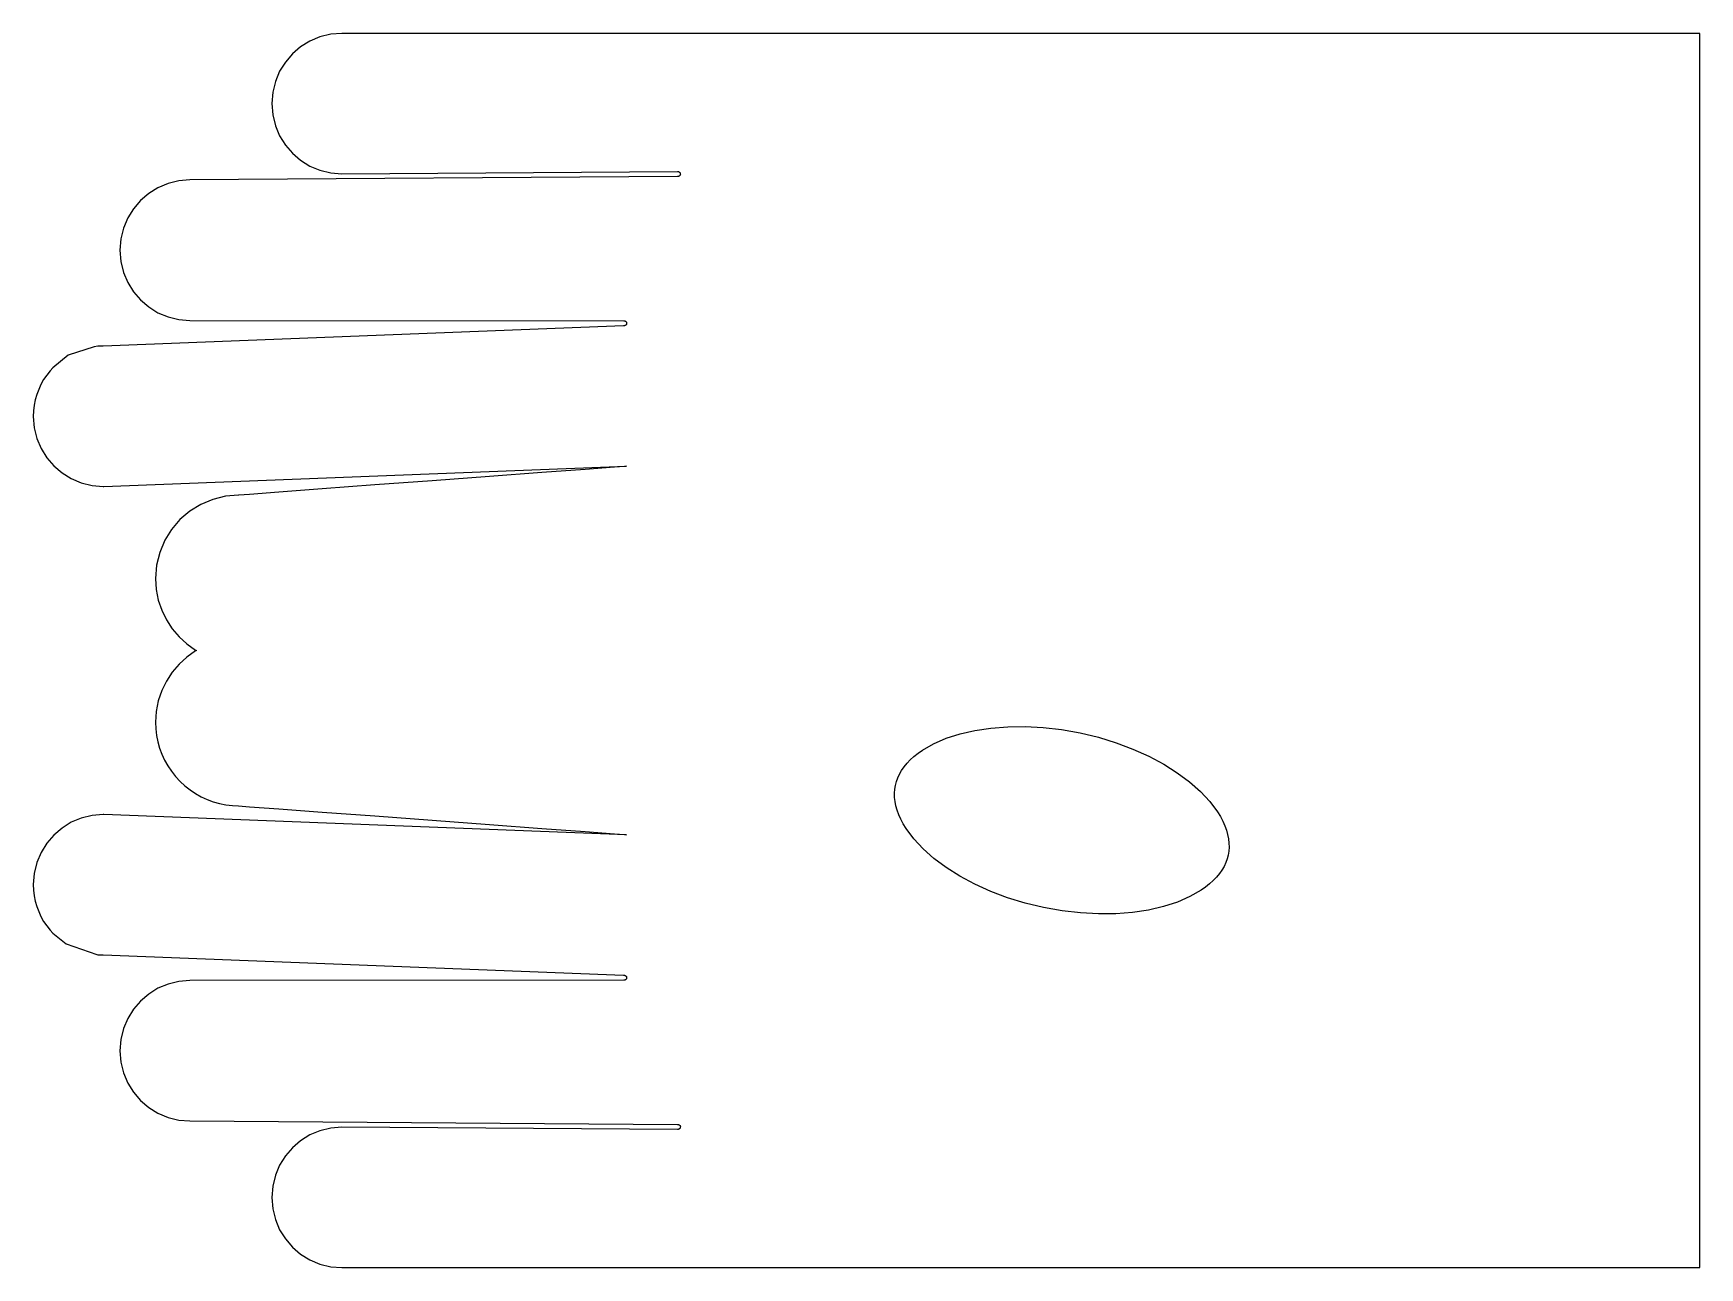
# Model space of a CAD drawing. Extents: x -104 to 204, y 8 to 236.
import ezdxf

# ---------------------------------------------------------------- set-up
doc = ezdxf.new("R2010")
doc.units = 0
doc.layers.get('0').update_dxf_attribs({"linetype": 'CONTINUOUS'})

msp = doc.modelspace()

# ---------------------------------------------------------------- linework, layer by layer
for points in [[(-46.83, 235.74), (-48.85, 235.58), (-50.85, 235.08), (-52.72, 234.29), (-54.42, 233.24), (-55.93, 231.94), (-57.23, 230.43), (-58.29, 228.73), (-59.07, 226.86), (-59.57, 224.86), (-59.74, 222.76), (-59.57, 220.66), (-59.07, 218.66), (-58.29, 216.8), (-57.23, 215.1), (-55.93, 213.58), (-54.42, 212.29), (-52.72, 211.23), (-50.85, 210.44), (-48.85, 209.95), (-46.83, 209.78), (15.21, 210.21), (15.36, 210.2), (15.43, 210.19), (15.49, 210.16), (15.55, 210.12), (15.61, 210.07), (15.66, 210.02), (15.7, 209.95), (15.72, 209.89), (15.74, 209.82), (15.75, 209.75), (15.74, 209.67), (15.72, 209.6), (15.7, 209.54), (15.66, 209.48), (15.61, 209.42), (15.56, 209.38), (15.5, 209.34), (15.43, 209.31), (15.36, 209.29), (15.2, 209.28), (-74.9, 208.65), (-76.91, 208.49), (-78.91, 208), (-80.77, 207.21), (-82.47, 206.15), (-83.98, 204.85), (-85.28, 203.34), (-86.34, 201.64), (-87.13, 199.77), (-87.62, 197.78), (-87.8, 195.67), (-87.63, 193.57), (-87.13, 191.57), (-86.34, 189.71), (-85.29, 188.01), (-83.99, 186.5), (-82.48, 185.2), (-80.77, 184.14), (-78.91, 183.35), (-76.91, 182.86), (-74.89, 182.7), (5.28, 182.66), (5.44, 182.65), (5.51, 182.63), (5.57, 182.6), (5.63, 182.56), (5.69, 182.52), (5.73, 182.46), (5.77, 182.4), (5.8, 182.34), (5.82, 182.27), (5.82, 182.19), (5.82, 182.11), (5.8, 182.04), (5.77, 181.98), (5.73, 181.92), (5.69, 181.86), (5.63, 181.82), (5.57, 181.78), (5.51, 181.75), (5.44, 181.74), (5.24, 181.72), (-90.89, 177.98), (-90.9, 177.98), (-90.92, 177.98), (-90.94, 177.98), (-90.95, 177.98), (-90.96, 177.98), (-90.96, 177.98), (-91.89, 177.94), (-92.55, 177.86), (-97.39, 176.29), (-100.19, 173.98), (-100.7, 173.42), (-101.34, 172.62), (-101.9, 171.78), (-102.4, 170.89), (-102.82, 169.97), (-103.17, 169.02), (-103.45, 168.05), (-103.65, 167.05), (-103.77, 166.03), (-103.81, 164.96), (-103.64, 162.9), (-103.15, 160.91), (-102.36, 159.04), (-101.3, 157.34), (-100.01, 155.83), (-98.5, 154.53), (-96.8, 153.48), (-94.94, 152.69), (-92.94, 152.19), (-90.92, 152.02), (-90.76, 152.02), (5.73, 155.78), (5.77, 155.78), (5.77, 155.77), (5.78, 155.77), (5.78, 155.77), (5.78, 155.77), (5.77, 155.77), (5.77, 155.76), (5.4, 155.73), (3.61, 155.6), (-1.83, 155.2), (-9.83, 154.6), (-19.54, 153.88), (-30.12, 153.09), (-40.69, 152.31), (-50.41, 151.58), (-58.43, 150.99), (-63.88, 150.58), (-65.85, 150.44), (-65.87, 150.44), (-68.29, 150.24), (-70.66, 149.65), (-72.88, 148.72), (-74.91, 147.46), (-76.71, 145.91), (-78.25, 144.12), (-79.51, 142.09), (-80.45, 139.87), (-81.03, 137.5), (-81.23, 135.01), (-81.1, 132.98), (-80.71, 131.03), (-80.07, 129.16), (-79.21, 127.4), (-78.14, 125.76), (-76.88, 124.27), (-75.43, 122.95), (-73.82, 121.81), (-73.68, 121.74), (-73.82, 121.66), (-75.43, 120.53), (-76.88, 119.2), (-78.14, 117.72), (-79.21, 116.08), (-80.07, 114.32), (-80.71, 112.45), (-81.1, 110.5), (-81.23, 108.51), (-81.18, 107.26), (-81.04, 106.05), (-80.8, 104.86), (-80.48, 103.7), (-80.06, 102.57), (-79.56, 101.48), (-78.97, 100.43), (-78.29, 99.42), (-77.54, 98.47), (-76.7, 97.57), (-75.8, 96.73), (-74.85, 95.98), (-73.84, 95.3), (-72.79, 94.71), (-71.7, 94.21), (-70.57, 93.79), (-69.41, 93.46), (-68.22, 93.23), (-67.01, 93.09), (-65.87, 93.04), (-63.88, 92.89), (-58.43, 92.49), (-50.41, 91.89), (-40.69, 91.17), (-30.12, 90.38), (-19.54, 89.6), (-9.83, 88.88), (-1.83, 88.28), (3.61, 87.88), (5.4, 87.74), (5.77, 87.71), (5.77, 87.71), (5.77, 87.71), (5.78, 87.71), (5.78, 87.71), (5.78, 87.71), (5.77, 87.7), (5.77, 87.7), (5.73, 87.7), (-90.76, 91.45), (-90.92, 91.45), (-92.94, 91.29), (-94.94, 90.79), (-96.8, 90), (-98.5, 88.94), (-100.01, 87.65), (-101.3, 86.13), (-102.36, 84.43), (-103.15, 82.57), (-103.64, 80.57), (-103.81, 78.52), (-103.77, 77.45), (-103.65, 76.43), (-103.45, 75.43), (-103.17, 74.46), (-102.82, 73.51), (-102.4, 72.59), (-101.9, 71.7), (-101.34, 70.86), (-100.7, 70.05), (-100.19, 69.5), (-97.74, 67.58), (-92.1, 65.57), (-91.89, 65.54), (-90.96, 65.5), (-90.96, 65.5), (-90.95, 65.5), (-90.93, 65.5), (-90.92, 65.5), (-90.9, 65.5), (-90.89, 65.5), (5.24, 61.76), (5.44, 61.74), (5.51, 61.72), (5.57, 61.7), (5.63, 61.66), (5.69, 61.61), (5.73, 61.56), (5.77, 61.5), (5.8, 61.43), (5.82, 61.36), (5.82, 61.29), (5.82, 61.21), (5.8, 61.14), (5.77, 61.08), (5.73, 61.02), (5.69, 60.96), (5.63, 60.91), (5.57, 60.88), (5.51, 60.85), (5.44, 60.83), (5.28, 60.82), (-74.89, 60.78), (-76.91, 60.62), (-78.91, 60.13), (-80.77, 59.34), (-82.48, 58.28), (-83.99, 56.98), (-85.29, 55.47), (-86.34, 53.77), (-87.13, 51.9), (-87.63, 49.9), (-87.8, 47.8), (-87.63, 45.7), (-87.13, 43.7), (-86.34, 41.84), (-85.29, 40.14), (-83.99, 38.63), (-82.48, 37.33), (-80.77, 36.27), (-78.91, 35.48), (-76.91, 34.99), (-74.9, 34.83), (15.24, 34.2), (15.33, 34.19), (15.37, 34.19), (15.4, 34.18), (15.44, 34.17), (15.47, 34.16), (15.49, 34.15), (15.52, 34.13), (15.55, 34.11), (15.58, 34.09), (15.61, 34.06), (15.64, 34.03), (15.67, 34), (15.69, 33.97), (15.7, 33.94), (15.72, 33.91), (15.73, 33.87), (15.74, 33.84), (15.75, 33.81), (15.75, 33.77), (15.74, 33.65), (15.72, 33.58), (15.7, 33.52), (15.66, 33.46), (15.61, 33.4), (15.56, 33.36), (15.5, 33.32), (15.43, 33.29), (15.36, 33.27), (15.21, 33.26), (-46.83, 33.7), (-48.86, 33.53), (-50.86, 33.04), (-52.72, 32.25), (-54.42, 31.19), (-55.93, 29.89), (-57.23, 28.38), (-58.29, 26.68), (-59.08, 24.82), (-59.57, 22.82), (-59.74, 20.72), (-59.57, 18.62), (-59.07, 16.62), (-58.29, 14.75), (-57.23, 13.05), (-55.93, 11.54), (-54.42, 10.24), (-52.72, 9.18), (-50.85, 8.39), (-48.85, 7.9), (-46.83, 7.74), (204.1, 7.74), (204.1, 235.74)], [(58.88, 86.95), (57.45, 88.87), (56.94, 89.71), (56.49, 90.56), (56.12, 91.4), (55.82, 92.23), (55.59, 93.04), (55.44, 93.83), (55.35, 94.61), (55.33, 95.37), (55.38, 96.1), (55.5, 96.83), (55.68, 97.54), (55.93, 98.23), (56.25, 98.92), (56.64, 99.6), (57.1, 100.26), (57.64, 100.91), (58.24, 101.55), (58.92, 102.17), (59.68, 102.77), (60.48, 103.33), (62.55, 104.51), (64.87, 105.52), (67.43, 106.34), (70.19, 106.98), (73.15, 107.42), (76.25, 107.66), (79.48, 107.69), (82.8, 107.52), (86.19, 107.13), (89.61, 106.52), (92.99, 105.7), (96.25, 104.7), (99.36, 103.53), (102.31, 102.2), (105.06, 100.74), (107.58, 99.15), (109.86, 97.45), (111.88, 95.67), (113.59, 93.83), (115.02, 91.91), (115.53, 91.08), (115.98, 90.22), (116.35, 89.38), (116.65, 88.55), (116.88, 87.74), (117.04, 86.95), (117.12, 86.17), (117.14, 85.42), (117.09, 84.68), (116.97, 83.95), (116.79, 83.25), (116.54, 82.55), (116.22, 81.86), (115.83, 81.19), (115.37, 80.52), (114.83, 79.87), (114.23, 79.23), (113.55, 78.61), (112.79, 78.01), (111.99, 77.45), (109.92, 76.27), (107.6, 75.27), (105.04, 74.44), (102.28, 73.8), (99.32, 73.36), (96.22, 73.12), (92.99, 73.09), (89.67, 73.26), (86.28, 73.65), (82.86, 74.26), (79.48, 75.08), (76.22, 76.08), (73.11, 77.25), (70.16, 78.58), (67.42, 80.04), (64.89, 81.63), (62.61, 83.33), (60.6, 85.11)]]:
    msp.add_lwpolyline(points, close=True)

doc.saveas('drawing.dxf')
